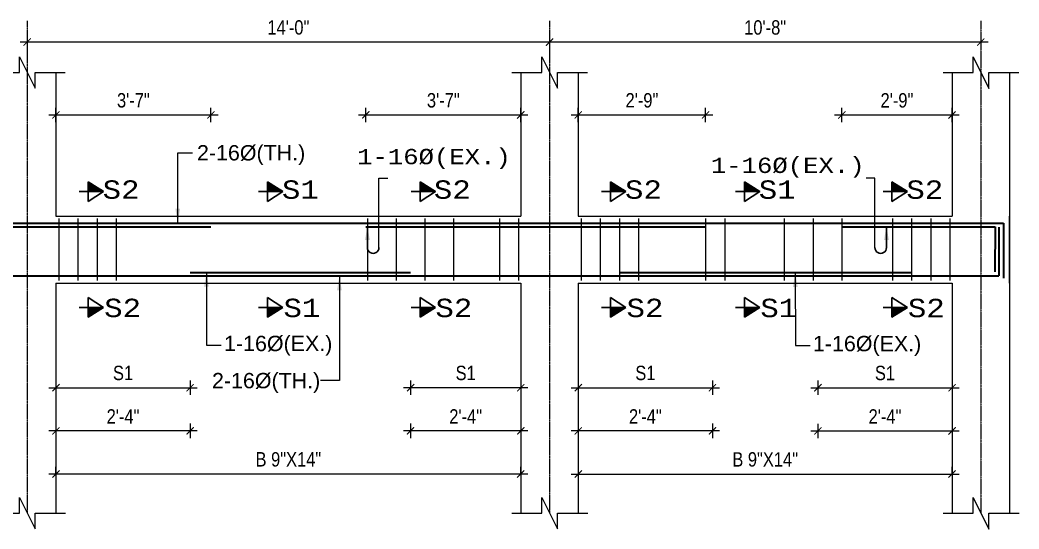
# Model space of a CAD drawing. Header units: inches. Extents: x -2812 to 9774, y -15726 to -746.
# Drawn here: x -2568.3 to -2151.3, y -14084.9 to -13872.5 of the extents above; entities that cross this region are included whole.
import ezdxf

# ---------------------------------------------------------------- set-up
doc = ezdxf.new("R2010")
doc.units = ezdxf.units.IN
doc.header["$LTSCALE"] = 17
doc.header["$MEASUREMENT"] = 0
for name, pattern in [('ACAD_ISO02W100', [15, 12, -3]), ('ACAD_ISO03W100', [30, 12, -18]), ('CENTER2', [1.125, 0.75, -0.125, 0.125, -0.125])]:
    doc.linetypes.add(name, pattern=pattern)
for name, color, linetype, lineweight in [('09 CONTINUITY', 7, 'Continuous', 9), ('15 CENTER', 113, 'CENTER2', 15), ('15 EXT BAR DIMENSION', 130, 'Continuous', 15), ('15 TEXT', 7, 'Continuous', 15), ('20 BEAM ELEVATION', 140, 'ACAD_ISO03W100', 20), ('20 BEAM SECTION ARROW', 7, 'ACAD_ISO02W100', 20), ('20 STIRRUPS', 137, 'Continuous', 20), ('25 BOT BAR', 12, 'Continuous', 25), ('30 EXTRABAR', 6, 'Continuous', 30), ('30 RENFORCEMENT', 12, 'Continuous', 30), ('MARK', 1, 'Continuous', 25), ('Profile ele', 4, 'Continuous', 25), ('RINF', 4, 'Continuous', 25)]:
    doc.layers.add(name, color=color, linetype=linetype, lineweight=lineweight)
doc.layers.add('Dim', color=1, linetype='Continuous')
doc.styles.add('ARIAL', font='arial.ttf')
doc.styles.add('CUNEW', font='cour.ttf')
doc.styles.add('ordinary', font='ARIALN.TTF')
doc.styles.add('TEX8', font='cour.ttf', dxfattribs={"width": 0.75})
doc.dimstyles.new('SUREN 1', dxfattribs={"dimtxt": 0.75, "dimasz": 6, "dimexe": 1.5, "dimexo": 1.5, "dimgap": 1, "dimtad": 1, "dimdec": 1, "dimzin": 3, "dimdsep": 46, "dimlunit": 4, "dimtxsty": 'TEX8', "dimblk": 'ARCHTICK', "dimcen": 0.09375, "dimclrd": 1, "dimclre": 1, "dimclrt": 256, "dimadec": 0, "dimazin": 0, "dimtfac": 0.75, "dimtdec": 1, "dimtmove": 1, "dimatfit": 3, "dimfxl": 1, "dimtolj": 1, "dimtzin": 0, "dimlwd": 9, "dimlwe": 9, "dimarcsym": 0})
doc.dimstyles.new('SUREN 4', dxfattribs={"dimtxt": 4, "dimasz": 3, "dimexe": 3, "dimexo": 0, "dimgap": 3, "dimtad": 1, "dimdec": 0, "dimzin": 3, "dimdsep": 46, "dimlunit": 4, "dimtxsty": 'ordinary', "dimblk": 'ARCHTICK', "dimcen": 8, "dimdle": 3, "dimclrd": 1, "dimclre": 5, "dimclrt": 256, "dimadec": 3, "dimazin": 0, "dimtfac": 1, "dimtdec": 0, "dimtmove": 1, "dimatfit": 3, "dimfxl": 3, "dimfxlon": 1, "dimfrac": 1, "dimtolj": 1, "dimtzin": 0, "dimlwd": 5, "dimlwe": 5, "dimarcsym": 0})

# ---------------------------------------------------------------- blocks, each defined once
blk = doc.blocks.new('_ArchTick')
at = {"color": 0, "linetype": 'ByBlock', "const_width": 0.15}
blk.add_lwpolyline([(-0.5, -0.5), (0.5, 0.5)], dxfattribs=at)
blk = doc.blocks.new('*D1013')
at = {"layer": 'Defpoints', "color": 0, "transparency": 16777216}
for p in [(17508.22, -8987.17), (17564.22, -8987.17), (17564.22, -9030.78)]:
    blk.add_point(p, dxfattribs=at)
at = {"layer": 'Dim', "color": 1, "lineweight": 5, "transparency": 16777216}
blk.add_line((17505.22, -9030.78), (17567.22, -9030.78), dxfattribs=at)
at = {"layer": 'Dim', "color": 5, "lineweight": 5, "transparency": 16777216}
for p, q in [((17508.22, -9027.78), (17508.22, -9033.78)), ((17564.22, -9027.78), (17564.22, -9033.78))]:
    blk.add_line(p, q, dxfattribs=at)
at = {"layer": 'Dim', "color": 1, "lineweight": 5, "transparency": 16777216, "xscale": 3, "yscale": 3, "zscale": 3, "rotation": 180}
blk.add_blockref('_ArchTick', (17508.22, -9030.78), dxfattribs=at)
at = {"layer": 'Dim', "color": 1, "lineweight": 5, "transparency": 16777216, "xscale": 3, "yscale": 3, "zscale": 3}
blk.add_blockref('_ArchTick', (17564.22, -9030.78), dxfattribs=at)
at = {"layer": 'Dim', "transparency": 16777216, "insert": (17536.22, -9024.67), "char_height": 6, "attachment_point": 5, "style": 'ordinary'}
blk.add_mtext('\\A1;S1', dxfattribs=at)
blk = doc.blocks.new('*D1014')
at = {"layer": 'Defpoints', "color": 0, "transparency": 16777216}
for p in [(17508.22, -8987.17), (17564.22, -8987.17), (17508.22, -9048.78)]:
    blk.add_point(p, dxfattribs=at)
at = {"layer": 'Dim', "color": 5, "lineweight": 5, "transparency": 16777216}
for p, q in [((17508.22, -9045.78), (17508.22, -9051.78)), ((17564.22, -9045.78), (17564.22, -9051.78))]:
    blk.add_line(p, q, dxfattribs=at)
at = {"layer": 'Dim', "color": 1, "lineweight": 5, "transparency": 16777216}
blk.add_line((17567.22, -9048.78), (17505.22, -9048.78), dxfattribs=at)
at = {"layer": 'Dim', "color": 1, "lineweight": 5, "transparency": 16777216, "xscale": 3, "yscale": 3, "zscale": 3, "rotation": 180}
blk.add_blockref('_ArchTick', (17508.22, -9048.78), dxfattribs=at)
at = {"layer": 'Dim', "color": 1, "lineweight": 5, "transparency": 16777216, "xscale": 3, "yscale": 3, "zscale": 3}
blk.add_blockref('_ArchTick', (17564.22, -9048.78), dxfattribs=at)
at = {"layer": 'Dim', "transparency": 16777216, "insert": (17536.22, -9042.77), "char_height": 6, "attachment_point": 5, "style": 'ordinary'}
blk.add_mtext('\\A1;2\'-4"', dxfattribs=at)
blk = doc.blocks.new('*D1015')
at = {"layer": 'Defpoints', "color": 0, "transparency": 16777216}
for p in [(17726.22, -8987.17), (17782.22, -8987.17), (17782.22, -9030.78)]:
    blk.add_point(p, dxfattribs=at)
at = {"layer": 'Dim', "color": 1, "lineweight": 5, "transparency": 16777216}
blk.add_line((17723.22, -9030.78), (17785.22, -9030.78), dxfattribs=at)
at = {"layer": 'Dim', "color": 5, "lineweight": 5, "transparency": 16777216}
for p, q in [((17726.22, -9027.78), (17726.22, -9033.78)), ((17782.22, -9027.78), (17782.22, -9033.78))]:
    blk.add_line(p, q, dxfattribs=at)
at = {"layer": 'Dim', "color": 1, "lineweight": 5, "transparency": 16777216, "xscale": 3, "yscale": 3, "zscale": 3, "rotation": 180}
blk.add_blockref('_ArchTick', (17726.22, -9030.78), dxfattribs=at)
at = {"layer": 'Dim', "color": 1, "lineweight": 5, "transparency": 16777216, "xscale": 3, "yscale": 3, "zscale": 3}
blk.add_blockref('_ArchTick', (17782.22, -9030.78), dxfattribs=at)
at = {"layer": 'Dim', "transparency": 16777216, "insert": (17754.22, -9024.67), "char_height": 6, "attachment_point": 5, "style": 'ordinary'}
blk.add_mtext('\\A1;S1', dxfattribs=at)
blk = doc.blocks.new('*D1016')
at = {"layer": 'Defpoints', "color": 0, "transparency": 16777216}
for p in [(17726.22, -8987.17), (17782.22, -8987.17), (17726.22, -9048.78)]:
    blk.add_point(p, dxfattribs=at)
at = {"layer": 'Dim', "color": 5, "lineweight": 5, "transparency": 16777216}
for p, q in [((17726.22, -9045.78), (17726.22, -9051.78)), ((17782.22, -9045.78), (17782.22, -9051.78))]:
    blk.add_line(p, q, dxfattribs=at)
at = {"layer": 'Dim', "color": 1, "lineweight": 5, "transparency": 16777216}
blk.add_line((17785.22, -9048.78), (17723.22, -9048.78), dxfattribs=at)
at = {"layer": 'Dim', "color": 1, "lineweight": 5, "transparency": 16777216, "xscale": 3, "yscale": 3, "zscale": 3, "rotation": 180}
blk.add_blockref('_ArchTick', (17726.22, -9048.78), dxfattribs=at)
at = {"layer": 'Dim', "color": 1, "lineweight": 5, "transparency": 16777216, "xscale": 3, "yscale": 3, "zscale": 3}
blk.add_blockref('_ArchTick', (17782.22, -9048.78), dxfattribs=at)
at = {"layer": 'Dim', "transparency": 16777216, "insert": (17754.22, -9042.77), "char_height": 6, "attachment_point": 5, "style": 'ordinary'}
blk.add_mtext('\\A1;2\'-4"', dxfattribs=at)
blk = doc.blocks.new('*D1017')
at = {"layer": 'Defpoints', "color": 0, "transparency": 16777216}
for p in [(17656.22, -8987.17), (17702.22, -8987.17), (17656.22, -9030.78)]:
    blk.add_point(p, dxfattribs=at)
at = {"layer": 'Dim', "color": 1, "lineweight": 5, "transparency": 16777216}
blk.add_line((17705.22, -9030.78), (17653.22, -9030.78), dxfattribs=at)
at = {"layer": 'Dim', "color": 5, "lineweight": 5, "transparency": 16777216}
for p, q in [((17656.22, -9027.78), (17656.22, -9033.78)), ((17702.22, -9027.78), (17702.22, -9033.78))]:
    blk.add_line(p, q, dxfattribs=at)
at = {"layer": 'Dim', "color": 1, "lineweight": 5, "transparency": 16777216, "xscale": 3, "yscale": 3, "zscale": 3, "rotation": 180}
blk.add_blockref('_ArchTick', (17656.22, -9030.78), dxfattribs=at)
at = {"layer": 'Dim', "color": 1, "lineweight": 5, "transparency": 16777216, "xscale": 3, "yscale": 3, "zscale": 3}
blk.add_blockref('_ArchTick', (17702.22, -9030.78), dxfattribs=at)
at = {"layer": 'Dim', "transparency": 16777216, "insert": (17679.22, -9024.67), "char_height": 6, "attachment_point": 5, "style": 'ordinary'}
blk.add_mtext('\\A1;S1', dxfattribs=at)
blk = doc.blocks.new('*D1018')
at = {"layer": 'Defpoints', "color": 0, "transparency": 16777216}
for p in [(17656.22, -8987.17), (17702.22, -8987.17), (17656.22, -9048.78)]:
    blk.add_point(p, dxfattribs=at)
at = {"layer": 'Dim', "color": 5, "lineweight": 5, "transparency": 16777216}
for p, q in [((17656.22, -9045.78), (17656.22, -9051.78)), ((17702.22, -9045.78), (17702.22, -9051.78))]:
    blk.add_line(p, q, dxfattribs=at)
at = {"layer": 'Dim', "color": 1, "lineweight": 5, "transparency": 16777216}
blk.add_line((17705.22, -9048.78), (17653.22, -9048.78), dxfattribs=at)
at = {"layer": 'Dim', "color": 1, "lineweight": 5, "transparency": 16777216, "xscale": 3, "yscale": 3, "zscale": 3, "rotation": 180}
blk.add_blockref('_ArchTick', (17656.22, -9048.78), dxfattribs=at)
at = {"layer": 'Dim', "color": 1, "lineweight": 5, "transparency": 16777216, "xscale": 3, "yscale": 3, "zscale": 3}
blk.add_blockref('_ArchTick', (17702.22, -9048.78), dxfattribs=at)
at = {"layer": 'Dim', "transparency": 16777216, "insert": (17679.22, -9042.77), "char_height": 6, "attachment_point": 5, "style": 'ordinary'}
blk.add_mtext('\\A1;2\'-4"', dxfattribs=at)
blk = doc.blocks.new('*D1019')
at = {"layer": 'Defpoints', "color": 0, "transparency": 16777216}
for p in [(17826.22, -8987.19), (17882.22, -8987.19), (17882.22, -9030.8)]:
    blk.add_point(p, dxfattribs=at)
at = {"layer": 'Dim', "color": 1, "lineweight": 5, "transparency": 16777216}
blk.add_line((17823.22, -9030.8), (17885.22, -9030.8), dxfattribs=at)
at = {"layer": 'Dim', "color": 5, "lineweight": 5, "transparency": 16777216}
for p, q in [((17826.22, -9027.8), (17826.22, -9033.8)), ((17882.22, -9027.8), (17882.22, -9033.8))]:
    blk.add_line(p, q, dxfattribs=at)
at = {"layer": 'Dim', "color": 1, "lineweight": 5, "transparency": 16777216, "xscale": 3, "yscale": 3, "zscale": 3, "rotation": 180}
blk.add_blockref('_ArchTick', (17826.22, -9030.8), dxfattribs=at)
at = {"layer": 'Dim', "color": 1, "lineweight": 5, "transparency": 16777216, "xscale": 3, "yscale": 3, "zscale": 3}
blk.add_blockref('_ArchTick', (17882.22, -9030.8), dxfattribs=at)
at = {"layer": 'Dim', "transparency": 16777216, "insert": (17854.22, -9024.69), "char_height": 6, "attachment_point": 5, "style": 'ordinary'}
blk.add_mtext('\\A1;S1', dxfattribs=at)
blk = doc.blocks.new('*D1020')
at = {"layer": 'Defpoints', "color": 0, "transparency": 16777216}
for p in [(17826.22, -8987.19), (17882.22, -8987.19), (17882.22, -9048.8)]:
    blk.add_point(p, dxfattribs=at)
at = {"layer": 'Dim', "color": 5, "lineweight": 5, "transparency": 16777216}
for p, q in [((17826.22, -9045.8), (17826.22, -9051.8)), ((17882.22, -9045.8), (17882.22, -9051.8))]:
    blk.add_line(p, q, dxfattribs=at)
at = {"layer": 'Dim', "color": 1, "lineweight": 5, "transparency": 16777216}
blk.add_line((17823.22, -9048.8), (17885.22, -9048.8), dxfattribs=at)
at = {"layer": 'Dim', "color": 1, "lineweight": 5, "transparency": 16777216, "xscale": 3, "yscale": 3, "zscale": 3, "rotation": 180}
blk.add_blockref('_ArchTick', (17826.22, -9048.8), dxfattribs=at)
at = {"layer": 'Dim', "color": 1, "lineweight": 5, "transparency": 16777216, "xscale": 3, "yscale": 3, "zscale": 3}
blk.add_blockref('_ArchTick', (17882.22, -9048.8), dxfattribs=at)
at = {"layer": 'Dim', "transparency": 16777216, "insert": (17854.22, -9042.79), "char_height": 6, "attachment_point": 5, "style": 'ordinary'}
blk.add_mtext('\\A1;2\'-4"', dxfattribs=at)
blk = doc.blocks.new('*D1021')
at = {"layer": 'Defpoints', "color": 0, "transparency": 16777216}
for p in [(17508.22, -9066.78), (17702.22, -9066.78), (17702.22, -9066.78)]:
    blk.add_point(p, dxfattribs=at)
at = {"layer": 'Dim', "color": 5, "lineweight": 5, "transparency": 16777216}
for p, q in [((17508.22, -9066.78), (17508.22, -9063.78)), ((17702.22, -9066.78), (17702.22, -9063.78))]:
    blk.add_line(p, q, dxfattribs=at)
at = {"layer": 'Dim', "color": 1, "lineweight": 5, "transparency": 16777216}
blk.add_line((17505.22, -9066.78), (17705.22, -9066.78), dxfattribs=at)
at = {"layer": 'Dim', "color": 1, "lineweight": 5, "transparency": 16777216, "xscale": 3, "yscale": 3, "zscale": 3, "rotation": 180}
blk.add_blockref('_ArchTick', (17508.22, -9066.78), dxfattribs=at)
at = {"layer": 'Dim', "color": 1, "lineweight": 5, "transparency": 16777216, "xscale": 3, "yscale": 3, "zscale": 3}
blk.add_blockref('_ArchTick', (17702.22, -9066.78), dxfattribs=at)
at = {"layer": 'Dim', "transparency": 16777216, "insert": (17605.22, -9060.71), "char_height": 6, "attachment_point": 5, "style": 'ordinary'}
blk.add_mtext('\\A1;B 9"X14"', dxfattribs=at)
blk = doc.blocks.new('*D1022')
at = {"layer": 'Defpoints', "color": 0, "transparency": 16777216}
for p in [(17726.22, -9066.78), (17882.22, -9066.8, 0), (17882.22, -9066.8)]:
    blk.add_point(p, dxfattribs=at)
at = {"layer": 'Dim', "color": 5, "lineweight": 5, "transparency": 16777216}
for p, q in [((17882.22, -9066.8), (17882.22, -9063.8)), ((17726.22, -9066.78), (17726.22, -9069.8))]:
    blk.add_line(p, q, dxfattribs=at)
at = {"layer": 'Dim', "color": 1, "lineweight": 5, "transparency": 16777216}
blk.add_line((17723.22, -9066.8), (17885.22, -9066.8), dxfattribs=at)
at = {"layer": 'Dim', "color": 1, "lineweight": 5, "transparency": 16777216, "xscale": 3, "yscale": 3, "zscale": 3, "rotation": 180}
blk.add_blockref('_ArchTick', (17726.22, -9066.8), dxfattribs=at)
at = {"layer": 'Dim', "color": 1, "lineweight": 5, "transparency": 16777216, "xscale": 3, "yscale": 3, "zscale": 3}
blk.add_blockref('_ArchTick', (17882.22, -9066.8), dxfattribs=at)
at = {"layer": 'Dim', "transparency": 16777216, "insert": (17804.22, -9060.73), "char_height": 6, "attachment_point": 5, "style": 'ordinary'}
blk.add_mtext('\\A1;B 9"X14"', dxfattribs=at)
blk = doc.blocks.new('A$C760A2D39')
at = {"layer": 'MARK', "color": 2}
blk.add_line((0.65, 1.5), (0.65, 6.92), dxfattribs=at)
blk.add_ellipse((2.15, 1.5), major_axis=(-1.06, 1.06), ratio=1, start_param=0.785398, end_param=3.926991, dxfattribs=at)
blk.add_solid([(1.3, 3.47), (0.65, 6.93), (0, 3.47)], dxfattribs=at)
blk = doc.blocks.new('A$C685A745A')
at = {"layer": '20 BEAM ELEVATION', "linetype": 'Continuous', "lineweight": 20, "ltscale": 10}
blk.add_lwpolyline([(3.65, 1.47), (3.65, 19.57), (5.96, 19.57)], dxfattribs=at)
at = {"layer": '20 BEAM SECTION ARROW', "color": 6, "linetype": 'Continuous'}
blk.add_blockref('A$C760A2D39', (0, -0.01), dxfattribs=at)
blk = doc.blocks.new('*D1044')
at = {"layer": 'Defpoints', "color": 0, "transparency": 16777216}
for p in [(17779.33, -8917), (17726.22, -8959.17), (17779.33, -8963.69)]:
    blk.add_point(p, dxfattribs=at)
at = {"layer": 'Dim', "color": 5, "lineweight": 5, "transparency": 16777216}
for p, q in [((17726.22, -8920), (17726.22, -8914)), ((17779.33, -8920), (17779.33, -8914))]:
    blk.add_line(p, q, dxfattribs=at)
at = {"layer": 'Dim', "color": 1, "lineweight": 5, "transparency": 16777216}
blk.add_line((17723.22, -8917), (17782.33, -8917), dxfattribs=at)
at = {"layer": 'Dim', "color": 1, "lineweight": 5, "transparency": 16777216, "xscale": 3, "yscale": 3, "zscale": 3, "rotation": 180}
blk.add_blockref('_ArchTick', (17726.22, -8917), dxfattribs=at)
at = {"layer": 'Dim', "color": 1, "lineweight": 5, "transparency": 16777216, "xscale": 3, "yscale": 3, "zscale": 3}
blk.add_blockref('_ArchTick', (17779.33, -8917), dxfattribs=at)
at = {"layer": 'Dim', "transparency": 16777216, "insert": (17752.78, -8910.94), "char_height": 6, "attachment_point": 5, "style": 'ordinary'}
blk.add_mtext('\\A1;2\'-9"', dxfattribs=at)
blk = doc.blocks.new('*D1045')
at = {"layer": 'Defpoints', "color": 0, "transparency": 16777216}
for p in [(17882.22, -8917.02), (17882.22, -8959.19), (17836.21, -8963.69)]:
    blk.add_point(p, dxfattribs=at)
at = {"layer": 'Dim', "color": 5, "lineweight": 5, "transparency": 16777216}
for p, q in [((17836.21, -8920.02), (17836.21, -8914.02)), ((17882.22, -8920.02), (17882.22, -8914.02))]:
    blk.add_line(p, q, dxfattribs=at)
at = {"layer": 'Dim', "color": 1, "lineweight": 5, "transparency": 16777216}
blk.add_line((17833.21, -8917.02), (17885.22, -8917.02), dxfattribs=at)
at = {"layer": 'Dim', "color": 1, "lineweight": 5, "transparency": 16777216, "xscale": 3, "yscale": 3, "zscale": 3, "rotation": 180}
blk.add_blockref('_ArchTick', (17836.21, -8917.02), dxfattribs=at)
at = {"layer": 'Dim', "color": 1, "lineweight": 5, "transparency": 16777216, "xscale": 3, "yscale": 3, "zscale": 3}
blk.add_blockref('_ArchTick', (17882.22, -8917.02), dxfattribs=at)
at = {"layer": 'Dim', "transparency": 16777216, "insert": (17859.21, -8910.96), "char_height": 6, "attachment_point": 5, "style": 'ordinary'}
blk.add_mtext('\\A1;2\'-9"', dxfattribs=at)
blk = doc.blocks.new('*D1046')
at = {"layer": 'Defpoints', "color": 0, "transparency": 16777216}
for p in [(17572.89, -8917), (17508.22, -8959.17), (17572.89, -8963.68, 0)]:
    blk.add_point(p, dxfattribs=at)
at = {"layer": 'Dim', "color": 5, "lineweight": 5, "transparency": 16777216}
for p, q in [((17508.22, -8920), (17508.22, -8914)), ((17572.89, -8920), (17572.89, -8914))]:
    blk.add_line(p, q, dxfattribs=at)
at = {"layer": 'Dim', "color": 1, "lineweight": 5, "transparency": 16777216}
blk.add_line((17505.22, -8917), (17575.89, -8917), dxfattribs=at)
at = {"layer": 'Dim', "color": 1, "lineweight": 5, "transparency": 16777216, "xscale": 3, "yscale": 3, "zscale": 3, "rotation": 180}
blk.add_blockref('_ArchTick', (17508.22, -8917), dxfattribs=at)
at = {"layer": 'Dim', "color": 1, "lineweight": 5, "transparency": 16777216, "xscale": 3, "yscale": 3, "zscale": 3}
blk.add_blockref('_ArchTick', (17572.89, -8917), dxfattribs=at)
at = {"layer": 'Dim', "transparency": 16777216, "insert": (17540.55, -8910.94), "char_height": 6, "attachment_point": 5, "style": 'ordinary'}
blk.add_mtext('\\A1;3\'-7"', dxfattribs=at)
blk = doc.blocks.new('*D1047')
at = {"layer": 'Defpoints', "color": 0, "transparency": 16777216}
for p in [(17702.22, -8917), (17637.55, -8959.17), (17702.22, -8963.68, 0)]:
    blk.add_point(p, dxfattribs=at)
at = {"layer": 'Dim', "color": 5, "lineweight": 5, "transparency": 16777216}
for p, q in [((17637.55, -8920), (17637.55, -8914)), ((17702.22, -8920), (17702.22, -8914))]:
    blk.add_line(p, q, dxfattribs=at)
at = {"layer": 'Dim', "color": 1, "lineweight": 5, "transparency": 16777216}
blk.add_line((17634.55, -8917), (17705.22, -8917), dxfattribs=at)
at = {"layer": 'Dim', "color": 1, "lineweight": 5, "transparency": 16777216, "xscale": 3, "yscale": 3, "zscale": 3, "rotation": 180}
blk.add_blockref('_ArchTick', (17637.55, -8917), dxfattribs=at)
at = {"layer": 'Dim', "color": 1, "lineweight": 5, "transparency": 16777216, "xscale": 3, "yscale": 3, "zscale": 3}
blk.add_blockref('_ArchTick', (17702.22, -8917), dxfattribs=at)
at = {"layer": 'Dim', "transparency": 16777216, "insert": (17669.89, -8910.94), "char_height": 6, "attachment_point": 5, "style": 'ordinary'}
blk.add_mtext('\\A1;3\'-7"', dxfattribs=at)
blk = doc.blocks.new('*D1435')
at = {"layer": 'Defpoints', "color": 0, "transparency": 16777216}
for p in [(17496.22, -8877.69), (17714.22, -8877.69), (17496.22, -8886.59)]:
    blk.add_point(p, dxfattribs=at)
at = {"layer": 'Dim', "color": 5, "lineweight": 5, "transparency": 16777216}
for p, q in [((17496.22, -8883.59), (17496.22, -8889.59)), ((17714.22, -8883.59), (17714.22, -8889.59))]:
    blk.add_line(p, q, dxfattribs=at)
at = {"layer": 'Dim', "color": 1, "lineweight": 5, "transparency": 16777216}
blk.add_line((17717.22, -8886.59), (17493.22, -8886.59), dxfattribs=at)
at = {"layer": 'Dim', "color": 1, "lineweight": 5, "transparency": 16777216, "xscale": 3, "yscale": 3, "zscale": 3, "rotation": 180}
blk.add_blockref('_ArchTick', (17496.22, -8886.59), dxfattribs=at)
at = {"layer": 'Dim', "color": 1, "lineweight": 5, "transparency": 16777216, "xscale": 3, "yscale": 3, "zscale": 3}
blk.add_blockref('_ArchTick', (17714.22, -8886.59), dxfattribs=at)
at = {"layer": 'Dim', "transparency": 16777216, "insert": (17605.22, -8880.53), "char_height": 6, "attachment_point": 5, "style": 'ordinary'}
blk.add_mtext('\\A1;14\'-0"', dxfattribs=at)
blk = doc.blocks.new('*D1436')
at = {"layer": 'Defpoints', "color": 0, "transparency": 16777216}
for p in [(17714.22, -8877.69), (17894.22, -8877.71, 0), (17714.22, -8886.61)]:
    blk.add_point(p, dxfattribs=at)
at = {"layer": 'Dim', "color": 5, "lineweight": 5, "transparency": 16777216}
for p, q in [((17714.22, -8883.61), (17714.22, -8889.61)), ((17894.22, -8883.61), (17894.22, -8889.61))]:
    blk.add_line(p, q, dxfattribs=at)
at = {"layer": 'Dim', "color": 1, "lineweight": 5, "transparency": 16777216}
blk.add_line((17897.22, -8886.61), (17711.22, -8886.61), dxfattribs=at)
at = {"layer": 'Dim', "color": 1, "lineweight": 5, "transparency": 16777216, "xscale": 3, "yscale": 3, "zscale": 3, "rotation": 180}
blk.add_blockref('_ArchTick', (17714.22, -8886.61), dxfattribs=at)
at = {"layer": 'Dim', "color": 1, "lineweight": 5, "transparency": 16777216, "xscale": 3, "yscale": 3, "zscale": 3}
blk.add_blockref('_ArchTick', (17894.22, -8886.61), dxfattribs=at)
at = {"layer": 'Dim', "transparency": 16777216, "insert": (17804.22, -8880.55), "char_height": 6, "attachment_point": 5, "style": 'ordinary'}
blk.add_mtext('\\A1;10\'-8"', dxfattribs=at)
blk = doc.blocks.new('BS6')
at = {"layer": 'RINF'}
h = blk.add_hatch(dxfattribs=at)
h.set_pattern_fill('ANSI31', color=1, scale=0.029257, style=0)
h.set_pattern_definition([(135.000000013, (-52407.6944534, -24337.5969254), (0.00271529004177, 0.00271529004057), [])])
h.paths.add_polyline_path([(17521.72, -8944.87), (17528.12, -8948.96), (17521.72, -8948.96)])
h = blk.add_hatch(dxfattribs=at)
h.set_pattern_fill('ANSI31', color=1, scale=0.029257, style=0)
h.set_pattern_definition([(135.000000013, (-52332.854192, -24337.5969254), (0.00271529004177, 0.00271529004057), [])])
h.paths.add_polyline_path([(17596.56, -8944.87), (17602.96, -8948.96), (17596.56, -8948.96)])
h = blk.add_hatch(dxfattribs=at)
h.set_pattern_fill('ANSI31', color=1, scale=0.029257, style=0)
h.set_pattern_definition([(135.000000013, (-52269.2202543, -24337.5969254), (0.00271529004177, 0.00271529004057), [])])
h.paths.add_polyline_path([(17660.19, -8944.87), (17666.6, -8948.96), (17660.19, -8948.96)])
h = blk.add_hatch(dxfattribs=at)
h.set_pattern_fill('ANSI31', color=1, scale=0.029257, style=0)
h.set_pattern_definition([(135.000000013, (-52189.6944534, -24337.5969254), (0.00271529004177, 0.00271529004057), [])])
h.paths.add_polyline_path([(17739.72, -8944.87), (17746.12, -8948.96), (17739.72, -8948.96)])
h = blk.add_hatch(dxfattribs=at)
h.set_pattern_fill('ANSI31', color=1, scale=0.029257, style=0)
h.set_pattern_definition([(135.000000013, (-52531.854192, -24337.6067835), (0.00271529004177, 0.00271529004057), [])])
h.paths.add_polyline_path([(17795.56, -8944.88), (17801.96, -8948.97), (17795.56, -8948.97)])
h = blk.add_hatch(dxfattribs=at)
h.set_pattern_fill('ANSI31', color=1, scale=0.029257, style=0)
h.set_pattern_definition([(135.000000013, (-52072.2622513, -24337.6166415), (0.00271529004177, 0.00271529004057), [])])
h.paths.add_polyline_path([(17857.15, -8944.89), (17863.56, -8948.98), (17857.15, -8948.98)])
h = blk.add_hatch(dxfattribs=at)
h.set_pattern_fill('ANSI31', color=1, scale=1.6, style=0)
h.set_pattern_definition([(135.000000013, (-3777481.30485, -826130.41743), (0.148492424155, 0.148492424089), [])])
h.paths.add_polyline_path([(17521.72, -9001.36), (17528.12, -8997.27), (17521.72, -8997.27)])
h = blk.add_hatch(dxfattribs=at)
h.set_pattern_fill('ANSI31', color=1, scale=1.6, style=0)
h.set_pattern_definition([(135.000000013, (-3777406.46459, -826130.41743), (0.148492424155, 0.148492424089), [])])
h.paths.add_polyline_path([(17596.56, -9001.36), (17602.96, -8997.27), (17596.56, -8997.27)])
h = blk.add_hatch(dxfattribs=at)
h.set_pattern_fill('ANSI31', color=1, scale=1.6, style=0)
h.set_pattern_definition([(135.000000013, (-3777342.83065, -826130.41743), (0.148492424155, 0.148492424089), [])])
h.paths.add_polyline_path([(17660.19, -9001.36), (17666.6, -8997.27), (17660.19, -8997.27)])
h = blk.add_hatch(dxfattribs=at)
h.set_pattern_fill('ANSI31', color=1, scale=1.6, style=0)
h.set_pattern_definition([(135.000000013, (-3777263.30485, -826130.41743), (0.148492424155, 0.148492424089), [])])
h.paths.add_polyline_path([(17739.72, -9001.36), (17746.12, -8997.27), (17739.72, -8997.27)])
h = blk.add_hatch(dxfattribs=at)
h.set_pattern_fill('ANSI31', color=1, scale=1.6, style=0)
h.set_pattern_definition([(135.000000013, (-3777605.46459, -826130.4273), (0.148492424155, 0.148492424089), [])])
h.paths.add_polyline_path([(17795.56, -9001.37), (17801.96, -8997.28), (17795.56, -8997.28)])
h = blk.add_hatch(dxfattribs=at)
h.set_pattern_fill('ANSI31', color=1, scale=1.6, style=0)
h.set_pattern_definition([(135.000000013, (-3777145.87265, -826130.43715), (0.148492424155, 0.148492424089), [])])
h.paths.add_polyline_path([(17857.15, -9001.38), (17863.56, -8997.29), (17857.15, -8997.29)])
at = {"layer": '09 CONTINUITY', "color": 2, "lineweight": 5, "ltscale": 25}
for points in [[(17480.5, -8899.34), (17493, -8899.34), (17493, -8892.71), (17499.54, -8905.89), (17499.54, -8899.34), (17512.12, -8899.34)], [(17698.5, -8899.34), (17711, -8899.34), (17711, -8892.71), (17717.54, -8905.89), (17717.54, -8899.34), (17730.12, -8899.34)], [(17480.55, -9083.17), (17493.05, -9083.17), (17493.05, -9076.54), (17499.59, -9089.72), (17499.59, -9083.17), (17512.17, -9083.17)], [(17698.55, -9083.17), (17711.05, -9083.17), (17711.05, -9076.54), (17717.59, -9089.72), (17717.59, -9083.17), (17730.17, -9083.17)]]:
    blk.add_lwpolyline(points, dxfattribs=at)
at = {"layer": '09 CONTINUITY', "color": 2, "lineweight": 5, "ltscale": 25, "elevation": 0}
for points in [[(17878.5, -8899.36), (17891, -8899.36), (17891, -8892.73), (17897.54, -8905.91), (17897.54, -8899.36), (17910.12, -8899.36)], [(17878.55, -9083.19), (17891.05, -9083.19), (17891.05, -9076.56), (17897.59, -9089.74), (17897.59, -9083.19), (17910.17, -9083.19)]]:
    blk.add_lwpolyline(points, dxfattribs=at)
at = {"layer": '15 CENTER', "ltscale": 0.05}
for p, q in [((17496.22, -8877.69), (17496.22, -9082.93)), ((17714.22, -8877.69), (17714.22, -9082.93)), ((17894.22, -8877.71, 0), (17894.22, -9082.95, 0))]:
    blk.add_line(p, q, dxfattribs=at)
at = {"layer": '20 BEAM ELEVATION', "linetype": 'ByBlock', "ltscale": 20}
for p, q in [((17508.22, -8899.34), (17508.22, -8959.17)), ((17702.22, -8899.34), (17702.22, -8959.17)), ((17726.22, -8899.34), (17726.22, -8959.17)), ((17882.22, -8899.36, 0), (17882.22, -8959.19, 0)), ((17906.22, -8899.36, 0), (17906.22, -8959.19, 0)), ((17508.22, -8959.17), (17702.22, -8959.17)), ((17726.22, -8959.17), (17882.22, -8959.19, 0)), ((17508.22, -8987.17), (17508.22, -9083.17)), ((17508.22, -8987.17), (17702.22, -8987.17)), ((17702.22, -8987.17), (17702.22, -9083.17)), ((17726.22, -8987.17), (17726.22, -9083.17)), ((17726.22, -8987.17), (17882.22, -8987.19, 0)), ((17882.22, -8987.19, 0), (17882.22, -9083.19, 0)), ((17906.22, -8987.19, 0), (17906.22, -9083.19, 0))]:
    blk.add_line(p, q, dxfattribs=at)
at = {"layer": '20 STIRRUPS'}
for p, q in [((17509.41, -8960.23), (17509.41, -8986.01)), ((17517.41, -8960.23), (17517.41, -8986.01)), ((17525.41, -8960.23), (17525.41, -8986.01)), ((17533.41, -8960.23), (17533.41, -8986.01)), ((17638.21, -8960.23), (17638.21, -8986.01)), ((17650.21, -8960.23), (17650.21, -8986.01)), ((17662.21, -8960.23), (17662.21, -8986.01)), ((17674.21, -8960.23), (17674.21, -8986.01)), ((17693.33, -8960.23), (17693.33, -8986.01)), ((17701.33, -8960.23), (17701.33, -8986.01)), ((17727.41, -8960.23), (17727.41, -8986.01)), ((17735.41, -8960.23), (17735.41, -8986.01)), ((17743.41, -8960.23), (17743.41, -8986.01)), ((17751.41, -8960.23), (17751.41, -8986.01)), ((17779.33, -8960.23), (17779.33, -8986.01)), ((17787.33, -8960.23), (17787.33, -8986.01)), ((17812.21, -8960.25, 0), (17812.21, -8986.02, 0)), ((17824.21, -8960.25, 0), (17824.21, -8986.02, 0)), ((17836.21, -8960.25, 0), (17836.21, -8986.02, 0)), ((17857.33, -8960.25, 0), (17857.33, -8986.02, 0)), ((17865.33, -8960.25, 0), (17865.33, -8986.02, 0)), ((17873.33, -8960.25, 0), (17873.33, -8986.02, 0)), ((17881.33, -8960.25, 0), (17881.33, -8986.02, 0))]:
    blk.add_line(p, q, dxfattribs=at)
at = {"layer": '30 EXTRABAR', "lineweight": 30, "ltscale": 0.75}
for p, q in [((17836.21, -8963.69, 0), (17900.27, -8963.69, 0)), ((17900.27, -8963.69, 0), (17900.09, -8982.51, 0)), ((17564.22, -8982.7), (17656.22, -8982.71)), ((17743.41, -8982.72), (17865.33, -8982.75, 0))]:
    blk.add_line(p, q, dxfattribs=at)
at = {"layer": '30 EXTRABAR', "lineweight": 30, "ltscale": 0.75, "elevation": 0, "flags": 128}
for points in [[(17419.99, -8963.68), (17572.89, -8963.68)], [(17637.55, -8963.67), (17779.33, -8963.69)]]:
    blk.add_lwpolyline(points, dxfattribs=at)
at = {"layer": '30 RENFORCEMENT', "lineweight": 30, "ltscale": 0.75}
for p, q in [((17487.91, -8962.2), (17903.69, -8962.22, 0)), ((17901.69, -8963.75, 0), (17901.69, -8984.19, 0)), ((17903.69, -8962.22, 0), (17903.69, -8985.11, 0)), ((17489.91, -8984.17), (17901.69, -8984.19, 0))]:
    blk.add_line(p, q, dxfattribs=at)
at = {"layer": 'Profile ele'}
blk.add_line((17906.22, -8959.19, 0), (17906.22, -8987.19, 0), dxfattribs=at)
at = {"layer": 'RINF', "color": 1}
for p, q in [((17521.72, -8953.05), (17521.72, -8944.87)), ((17528.12, -8948.96), (17521.72, -8944.87)), ((17596.56, -8953.05), (17596.56, -8944.87)), ((17602.96, -8948.96), (17596.56, -8944.87)), ((17660.19, -8953.05), (17660.19, -8944.87)), ((17666.6, -8948.96), (17660.19, -8944.87)), ((17739.72, -8953.05), (17739.72, -8944.87)), ((17746.12, -8948.96), (17739.72, -8944.87)), ((17795.56, -8953.06, 0), (17795.56, -8944.88, 0)), ((17801.96, -8948.97, 0), (17795.56, -8944.88, 0)), ((17857.15, -8953.07, 0), (17857.15, -8944.89, 0)), ((17863.56, -8948.98, 0), (17857.15, -8944.89, 0)), ((17517.98, -8948.96), (17528.12, -8948.96)), ((17528.12, -8948.96), (17521.72, -8953.05)), ((17592.82, -8948.96), (17602.96, -8948.96)), ((17602.96, -8948.96), (17596.56, -8953.05)), ((17656.45, -8948.96), (17666.6, -8948.96)), ((17666.6, -8948.96), (17660.19, -8953.05)), ((17735.98, -8948.96), (17746.12, -8948.96)), ((17746.12, -8948.96), (17739.72, -8953.05)), ((17791.82, -8948.97, 0), (17801.96, -8948.97, 0)), ((17801.96, -8948.97, 0), (17795.56, -8953.06, 0)), ((17853.41, -8948.98, 0), (17863.56, -8948.98, 0)), ((17863.56, -8948.98, 0), (17857.15, -8953.07, 0)), ((17521.72, -8993.18, 0), (17521.72, -9001.36, 0)), ((17528.12, -8997.27, 0), (17521.72, -8993.18, 0)), ((17596.56, -8993.18, 0), (17596.56, -9001.36, 0)), ((17602.96, -8997.27, 0), (17596.56, -8993.18, 0)), ((17660.19, -8993.18, 0), (17660.19, -9001.36, 0)), ((17666.6, -8997.27, 0), (17660.19, -8993.18, 0)), ((17739.72, -8993.18, 0), (17739.72, -9001.36, 0)), ((17746.12, -8997.27, 0), (17739.72, -8993.18, 0)), ((17795.56, -8993.19, 0), (17795.56, -9001.37, 0)), ((17801.96, -8997.28, 0), (17795.56, -8993.19, 0)), ((17857.15, -8993.2, 0), (17857.15, -9001.38, 0)), ((17863.56, -8997.29, 0), (17857.15, -8993.2, 0)), ((17517.98, -8997.27, 0), (17528.12, -8997.27, 0)), ((17528.12, -8997.27, 0), (17521.72, -9001.36, 0)), ((17592.82, -8997.27, 0), (17602.96, -8997.27, 0)), ((17602.96, -8997.27, 0), (17596.56, -9001.36, 0)), ((17656.45, -8997.27, 0), (17666.6, -8997.27, 0)), ((17666.6, -8997.27, 0), (17660.19, -9001.36, 0)), ((17735.98, -8997.27, 0), (17746.12, -8997.27, 0)), ((17746.12, -8997.27, 0), (17739.72, -9001.36, 0)), ((17791.82, -8997.28, 0), (17801.96, -8997.28, 0)), ((17801.96, -8997.28, 0), (17795.56, -9001.37, 0)), ((17853.41, -8997.29, 0), (17863.56, -8997.29, 0)), ((17863.56, -8997.29, 0), (17857.15, -9001.38, 0))]:
    blk.add_line(p, q, dxfattribs=at)
at = {"layer": '15 EXT BAR DIMENSION', "xscale": -1.599999999998545, "yscale": 1.599999999998545, "zscale": 1.600000000000193}
blk.add_blockref('A$C685A745A', (17855.88, -8974.75, 0), dxfattribs=at)
at = {"layer": '15 TEXT', "xscale": 1.600000000000364, "yscale": 1.600000000000364, "zscale": 1.600000000000364}
blk.add_blockref('A$C685A745A', (17637.17, -8974.74), dxfattribs=at)
at = {"layer": '15 EXT BAR DIMENSION', "style": 'CUNEW'}
for p in [(17633.92, -8937.57), (17781.57, -8941.22, 0)]:
    blk.add_text('1-16%%C(EX.)', height=6.4, dxfattribs=at).set_placement(p)
at = {"layer": '15 TEXT', "style": 'ARIAL'}
for s, p in [('2-16%%C(TH.)', (17567.08, -8935.99, 0)), ('1-16%%C(EX.)', (17578.38, -9015.53, 0)), ('1-16%%C(EX.)', (17824.16, -9015.58, 0)), ('2-16%%C(TH.)', (17573.34, -9031.03, 0))]:
    blk.add_text(s, height=6.4, dxfattribs=at).set_placement(p)
at = {"layer": '20 BEAM SECTION ARROW', "color": 2, "style": 'CUNEW'}
for s, p in [('S2', (17527.7, -8951.98)), ('S1', (17602.54, -8951.98)), ('S2', (17665.94, -8951.98, 0)), ('S2', (17745.7, -8951.98)), ('S1', (17801.54, -8951.99, 0)), ('S2', (17863.13, -8952, 0)), ('S2', (17528.35, -9001.35, 0)), ('S1', (17603.19, -9001.35, 0)), ('S2', (17666.59, -9001.35)), ('S2', (17746.35, -9001.35, 0)), ('S1', (17802.19, -9001.36, 0)), ('S2', (17863.78, -9001.37, 0))]:
    blk.add_text(s, height=7.68, rotation=360, dxfattribs=at).set_placement(p)
at = {"layer": 'Dim'}
for base, p1, p2, text, picture, middle in [((17496.22, -8886.59), (17714.22, -8877.69), (17496.22, -8877.69), '14\'-0"', '*D1435', (17605.22, -8880.53)), ((17714.22, -8886.61), (17894.22, -8877.71, 0), (17714.22, -8877.69), '10\'-8"', '*D1436', (17804.22, -8880.55)), ((17572.89, -8917), (17508.22, -8959.17), (17572.89, -8963.68, 0), '3\'-7"', '*D1046', (17540.55, -8910.94)), ((17702.22, -8917), (17637.55, -8959.17), (17702.22, -8963.68, 0), '3\'-7"', '*D1047', (17669.89, -8910.94)), ((17779.33, -8917), (17726.22, -8959.17), (17779.33, -8963.69), '2\'-9"', '*D1044', (17752.78, -8910.94)), ((17882.22, -8917.02, 0), (17836.21, -8963.69, 0), (17882.22, -8959.19, 0), '2\'-9"', '*D1045', (17859.21, -8910.96, 0)), ((17564.22, -9030.78), (17508.22, -8987.17), (17564.22, -8987.17), 'S1', '*D1013', (17536.22, -9024.67)), ((17508.22, -9048.78), (17564.22, -8987.17), (17508.22, -8987.17), '2\'-4"', '*D1014', (17536.22, -9042.77)), ((17656.22, -9030.78), (17702.22, -8987.17), (17656.22, -8987.17), 'S1', '*D1017', (17679.22, -9024.67)), ((17656.22, -9048.78), (17702.22, -8987.17), (17656.22, -8987.17), '2\'-4"', '*D1018', (17679.22, -9042.77)), ((17782.22, -9030.78), (17726.22, -8987.17), (17782.22, -8987.17), 'S1', '*D1015', (17754.22, -9024.67)), ((17726.22, -9048.78), (17782.22, -8987.17), (17726.22, -8987.17), '2\'-4"', '*D1016', (17754.22, -9042.77)), ((17882.22, -9030.8, 0), (17826.22, -8987.19, 0), (17882.22, -8987.19, 0), 'S1', '*D1019', (17854.22, -9024.69, 0)), ((17882.22, -9048.8, 0), (17826.22, -8987.19, 0), (17882.22, -8987.19, 0), '2\'-4"', '*D1020', (17854.22, -9042.79, 0)), ((17702.22, -9066.78), (17508.22, -9066.78), (17702.22, -9066.78), 'B 9"X14"', '*D1021', (17605.22, -9060.71)), ((17882.22, -9066.8), (17726.22, -9066.78), (17882.22, -9066.8, 0), 'B 9"X14"', '*D1022', (17804.22, -9060.73))]:
    dim = blk.add_linear_dim(base=base, p1=p1, p2=p2, text=text, dimstyle='SUREN 4', override={"dimtxt": 6}, dxfattribs=at)
    dim.commit()
    dim.dimension.update_dxf_attribs({"geometry": picture, "text_midpoint": middle})
at = {"layer": '15 TEXT'}
for points in [[(17559.06, -8962.17, 0), (17559.06, -8932.83, 0), (17565.24, -8932.83, 0)], [(17571.02, -8982.67, 0), (17571.05, -9013.09, 0), (17577.23, -9013.09, 0)], [(17626.52, -8984.17, 0), (17626.55, -9027.78, 0), (17618.59, -9027.78, 0)], [(17816.8, -8982.72, 0), (17816.83, -9013.14, 0), (17823.01, -9013.14, 0)]]:
    blk.add_leader(points, dimstyle='SUREN 1', dxfattribs=at)

msp = doc.modelspace()

# ---------------------------------------------------------------- block references
at = {"layer": '25 BOT BAR'}
msp.add_blockref('BS6', (-20061.49, -4995.13), dxfattribs=at)

doc.saveas('drawing.dxf')
